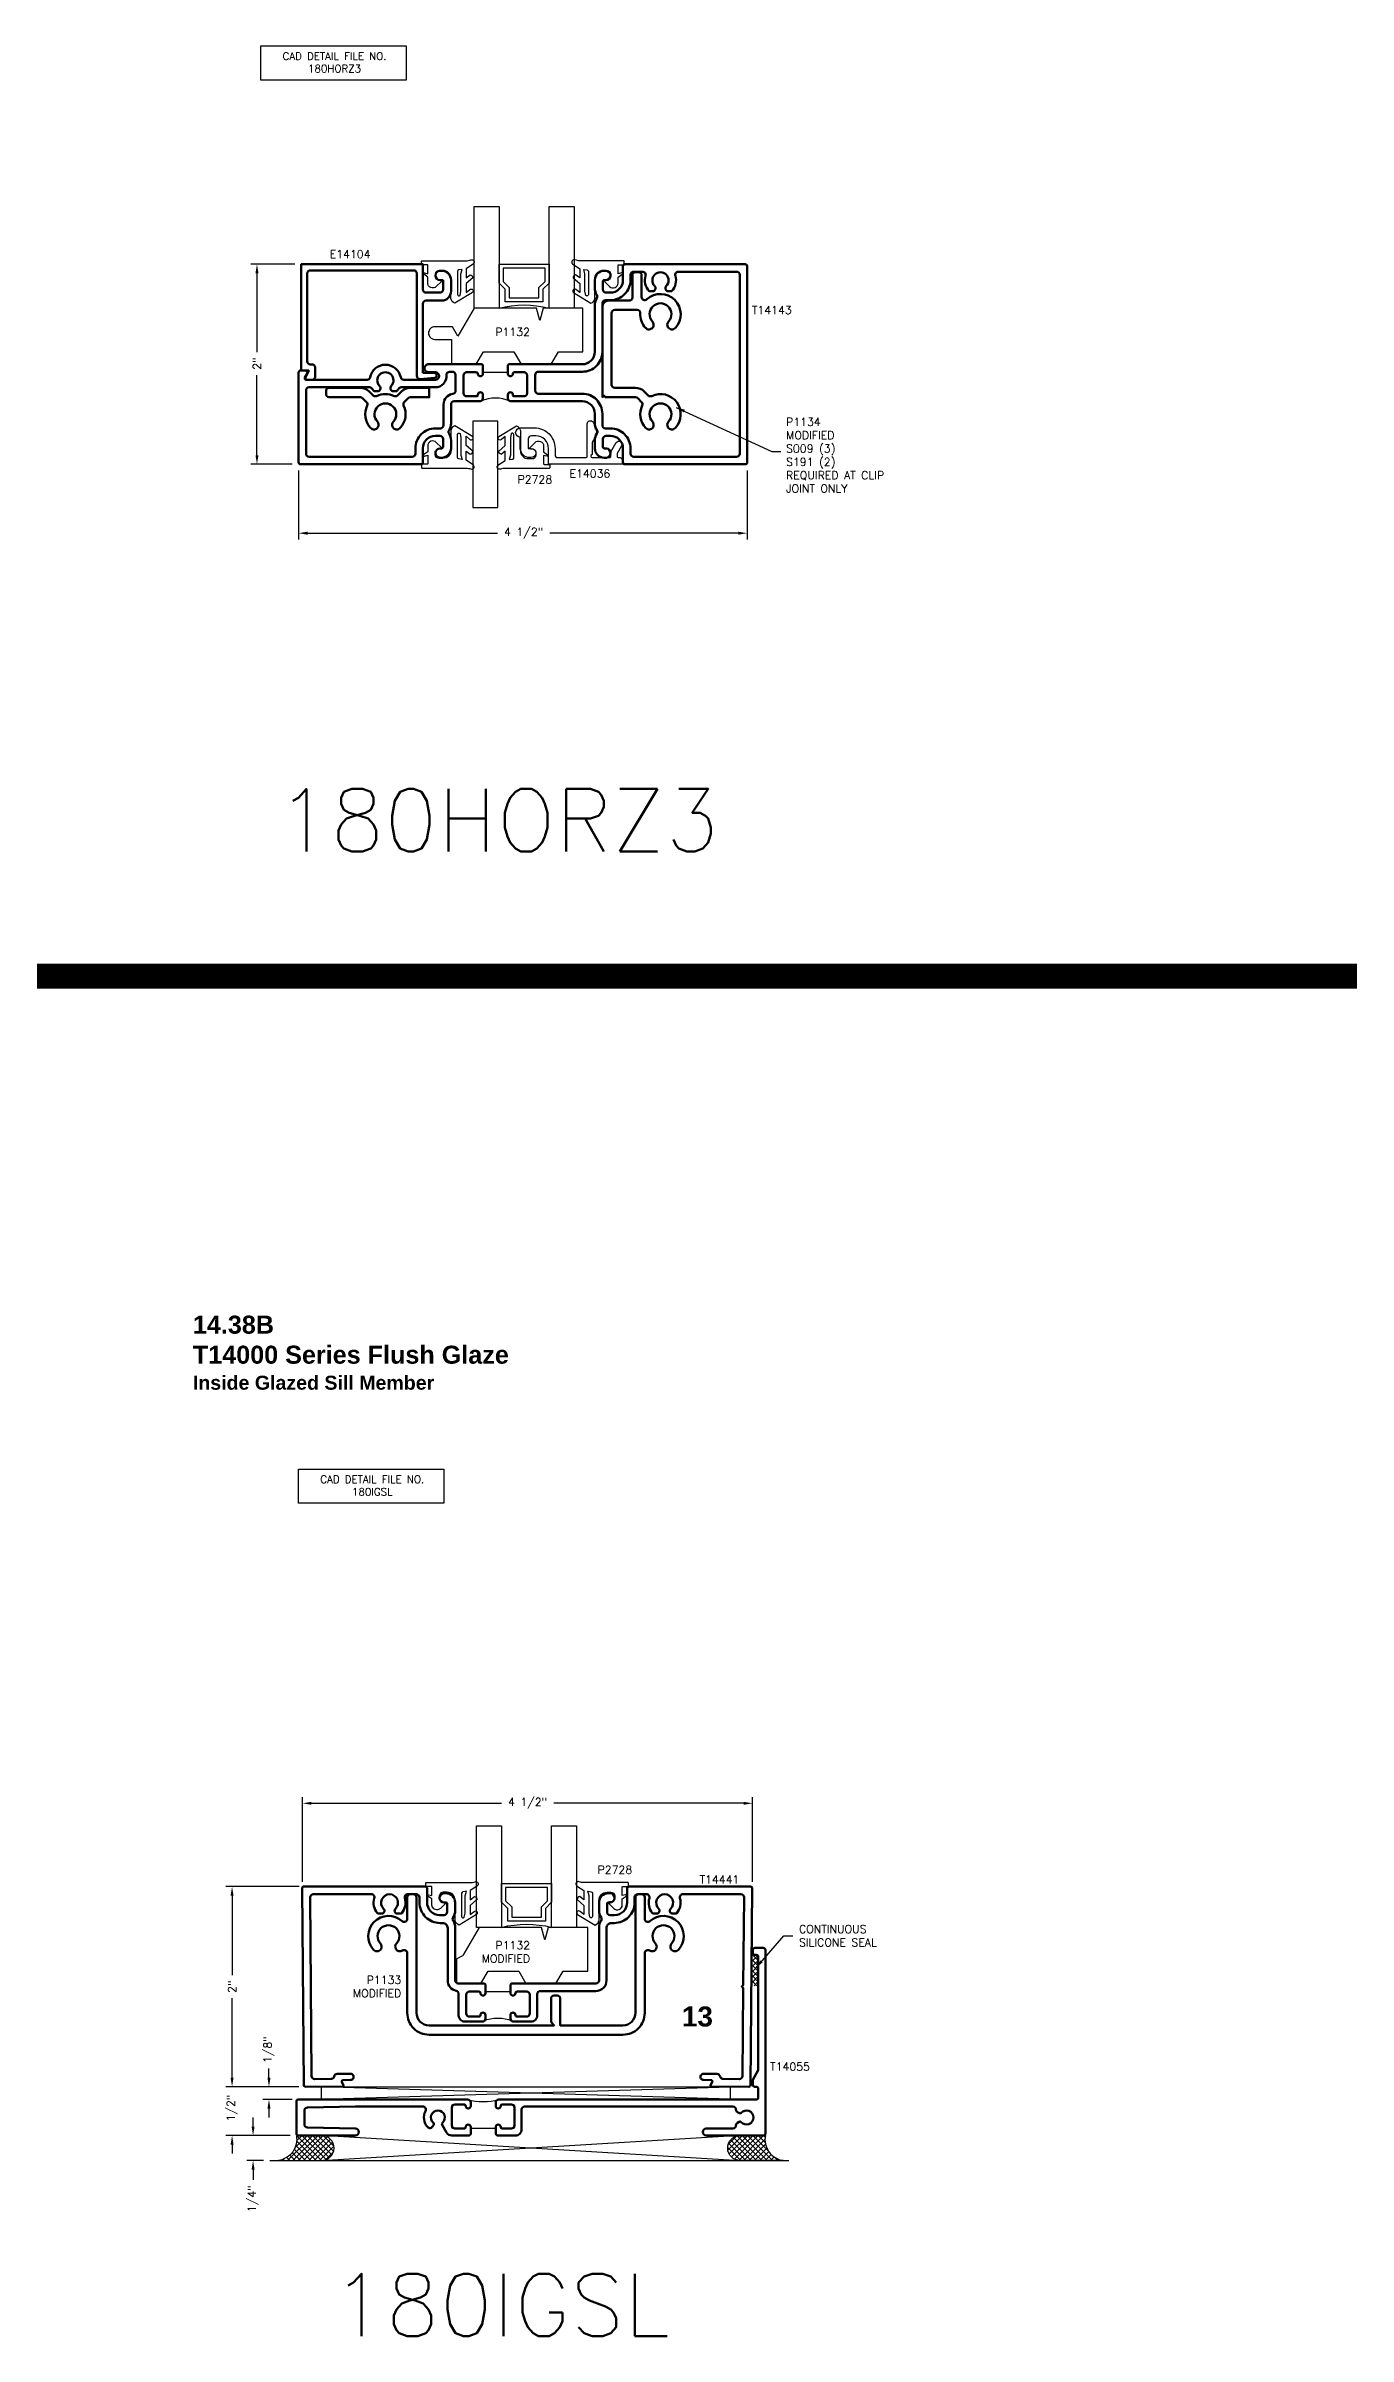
# Model space of a CAD drawing. Extents: x 0 to 152, y -15 to 75.
# Drawn here: x 63.05 to 76.07, y 31.28 to 54.18 of the extents above; entities that cross this region are included whole.
import ezdxf

# ---------------------------------------------------------------- set-up
doc = ezdxf.new("R2010")
doc.units = 0
doc.header["$MEASUREMENT"] = 0
doc.header["$PDMODE"] = 3
doc.layers.get('DEFPOINTS').update_dxf_attribs({"linetype": 'CONTINUOUS'})
for name, color, linetype in [('R-ANNO-DIMS', 3, 'CONTINUOUS'), ('R-ANNO-TEXT', 6, 'CONTINUOUS'), ('R-Det1', 4, 'CONTINUOUS'), ('R-Det2', 2, 'CONTINUOUS'), ('R-DET3', 5, 'CONTINUOUS'), ('R-OTLN', 1, 'CONTINUOUS'), ('R-PAT1', 5, 'CONTINUOUS'), ('TITLE', 7, 'CONTINUOUS')]:
    doc.layers.add(name, color=color, linetype=linetype)
doc.styles.get("Standard").update_dxf_attribs({"font": 'simplex'})
doc.dimstyles.new('1X', dxfattribs={"dimtxt": 0.08, "dimasz": 0.09, "dimexe": 0.0625, "dimexo": 0.0625, "dimgap": 0.062, "dimtad": 0, "dimdec": 5, "dimzin": 4, "dimdsep": 46, "dimlunit": 5, "dimtxsty": 'Standard', "dimcen": 0, "dimclrd": 256, "dimclre": 256, "dimclrt": 256, "dimadec": 0, "dimazin": 1, "dimtfac": 1, "dimtdec": 5, "dimtofl": 0, "dimtmove": 0, "dimatfit": 3, "dimfxl": 1, "dimfrac": 2, "dimtolj": 1, "dimtzin": 4, "dimarcsym": 0})
doc.dimstyles.new('1X$0', dxfattribs={"dimtxt": 0.08, "dimasz": 0.09, "dimexe": 0.0625, "dimexo": 0.0625, "dimgap": 0.062, "dimtad": 0, "dimdec": 5, "dimzin": 4, "dimdsep": 46, "dimlunit": 5, "dimtxsty": 'Standard', "dimcen": 0, "dimclrd": 256, "dimclre": 256, "dimclrt": 256, "dimadec": 0, "dimazin": 1, "dimtfac": 1, "dimtdec": 5, "dimtofl": 0, "dimtmove": 0, "dimatfit": 3, "dimfxl": 1, "dimfrac": 2, "dimtolj": 1, "dimtzin": 4, "dimarcsym": 0})
pattern_1 = [(45, (63.86169, 29.682197), (-0.0265165, 0.0265165), []), (135, (63.86169, 29.682197), (-0.0265165, -0.0265165), [])]

# ---------------------------------------------------------------- blocks, each defined once
blk = doc.blocks.new('*D29')
at = {"layer": 'DEFPOINTS', "color": 0}
for p in [(65.578, 49.995), (70.063, 49.995), (70.063, 49.306)]:
    blk.add_point(p, dxfattribs=at)
at = {"layer": 'R-ANNO-DIMS', "lineweight": -2}
for p, q in [((65.578, 49.932), (65.578, 49.244)), ((70.063, 49.932), (70.063, 49.244)), ((65.668, 49.306), (67.566, 49.306)), ((69.973, 49.306), (68.09, 49.306))]:
    blk.add_line(p, q, dxfattribs=at)
at = {"layer": 'R-ANNO-DIMS'}
for points in [[(65.668, 49.321), (65.668, 49.291), (65.578, 49.306)], [(69.973, 49.321), (69.973, 49.291), (70.063, 49.306)]]:
    blk.add_solid(points, dxfattribs=at)
at = {"layer": 'R-ANNO-DIMS', "insert": (67.828, 49.306), "char_height": 0.08, "attachment_point": 5}
blk.add_mtext('\\A1;4 1/2"', dxfattribs=at)
blk = doc.blocks.new('*D30')
at = {"layer": 'DEFPOINTS', "color": 0}
for p in [(65.604, 51.995), (65.162, 49.995), (65.578, 49.995)]:
    blk.add_point(p, dxfattribs=at)
at = {"layer": 'R-ANNO-DIMS', "lineweight": -2}
for p, q in [((65.541, 51.995), (65.099, 51.995)), ((65.162, 51.905), (65.162, 51.116)), ((65.162, 50.085), (65.162, 50.886)), ((65.515, 49.995), (65.099, 49.995))]:
    blk.add_line(p, q, dxfattribs=at)
at = {"layer": 'R-ANNO-DIMS'}
for points in [[(65.147, 51.905), (65.177, 51.905), (65.162, 51.995)], [(65.147, 50.085), (65.177, 50.085), (65.162, 49.995)]]:
    blk.add_solid(points, dxfattribs=at)
at = {"layer": 'R-ANNO-DIMS', "insert": (65.162, 51.001), "char_height": 0.08, "attachment_point": 5, "rotation": 90}
blk.add_mtext('\\A1;2"', dxfattribs=at)
blk = doc.blocks.new('*D46')
at = {"layer": 'DEFPOINTS', "color": 0}
for p in [(64.913, 35.777), (65.647, 35.777), (65.644, 33.777)]:
    blk.add_point(p, dxfattribs=at)
at = {"layer": 'R-ANNO-DIMS', "lineweight": -2}
for p, q in [((65.584, 35.777), (64.851, 35.777)), ((64.913, 35.687), (64.913, 34.892)), ((64.913, 33.867), (64.913, 34.662)), ((65.582, 33.777), (64.851, 33.777))]:
    blk.add_line(p, q, dxfattribs=at)
at = {"layer": 'R-ANNO-DIMS'}
for points in [[(64.898, 35.687), (64.928, 35.687), (64.913, 35.777)], [(64.898, 33.867), (64.928, 33.867), (64.913, 33.777)]]:
    blk.add_solid(points, dxfattribs=at)
at = {"layer": 'R-ANNO-DIMS', "insert": (64.913, 34.777), "char_height": 0.08, "attachment_point": 5, "rotation": 90}
blk.add_mtext('\\A1;2"', dxfattribs=at)
blk = doc.blocks.new('*D47')
at = {"layer": 'DEFPOINTS', "color": 0}
for p in [(65.556, 33.289), (65.123, 33.039), (65.29, 33.039)]:
    blk.add_point(p, dxfattribs=at)
at = {"layer": 'R-ANNO-DIMS', "lineweight": -2}
for p, q in [((65.123, 33.379), (65.123, 33.469)), ((65.493, 33.289), (65.06, 33.289)), ((65.228, 33.039), (65.06, 33.039)), ((65.123, 32.949), (65.123, 32.845))]:
    blk.add_line(p, q, dxfattribs=at)
at = {"layer": 'R-ANNO-DIMS'}
for points in [[(65.108, 33.379), (65.138, 33.379), (65.123, 33.289)], [(65.108, 32.949), (65.138, 32.949), (65.123, 33.039)]]:
    blk.add_solid(points, dxfattribs=at)
at = {"layer": 'R-ANNO-DIMS', "insert": (65.123, 32.657), "char_height": 0.08, "attachment_point": 5, "rotation": 90}
blk.add_mtext('\\A1;1/4"', dxfattribs=at)
blk = doc.blocks.new('*D48')
at = {"layer": 'DEFPOINTS', "color": 0}
for p in [(64.913, 33.777), (65.644, 33.777), (65.556, 33.289)]:
    blk.add_point(p, dxfattribs=at)
at = {"layer": 'R-ANNO-DIMS', "lineweight": -2}
for p, q in [((64.913, 33.867), (64.913, 33.957)), ((65.582, 33.777), (64.851, 33.777)), ((65.493, 33.289), (64.851, 33.289)), ((64.913, 33.199), (64.913, 33.109))]:
    blk.add_line(p, q, dxfattribs=at)
at = {"layer": 'R-ANNO-DIMS'}
for points in [[(64.898, 33.867), (64.928, 33.867), (64.913, 33.777)], [(64.898, 33.199), (64.928, 33.199), (64.913, 33.289)]]:
    blk.add_solid(points, dxfattribs=at)
at = {"layer": 'R-ANNO-DIMS', "insert": (64.913, 33.564), "char_height": 0.08, "attachment_point": 5, "rotation": 90}
blk.add_mtext('\\A1;1/2"', dxfattribs=at)
blk = doc.blocks.new('*D49')
at = {"layer": 'DEFPOINTS', "color": 0}
for p in [(70.117, 36.61), (65.617, 35.762), (70.117, 35.762)]:
    blk.add_point(p, dxfattribs=at)
at = {"layer": 'R-ANNO-DIMS', "lineweight": -2}
for p, q in [((65.617, 35.825), (65.617, 36.672)), ((70.117, 35.825), (70.117, 36.672)), ((65.707, 36.61), (67.605, 36.61)), ((70.027, 36.61), (68.129, 36.61))]:
    blk.add_line(p, q, dxfattribs=at)
at = {"layer": 'R-ANNO-DIMS'}
for points in [[(65.707, 36.625), (65.707, 36.595), (65.617, 36.61)], [(70.027, 36.625), (70.027, 36.595), (70.117, 36.61)]]:
    blk.add_solid(points, dxfattribs=at)
at = {"layer": 'R-ANNO-DIMS', "insert": (67.867, 36.61), "char_height": 0.08, "attachment_point": 5}
blk.add_mtext('\\A1;4 1/2"', dxfattribs=at)
blk = doc.blocks.new('*D109')
at = {"layer": 'DEFPOINTS', "color": 0}
for p in [(65.282, 33.777), (65.582, 33.777), (65.576, 33.649)]:
    blk.add_point(p, dxfattribs=at)
at = {"layer": 'R-ANNO-DIMS', "lineweight": -2}
for p, q in [((65.282, 33.867), (65.282, 33.959)), ((65.519, 33.777), (65.219, 33.777)), ((65.514, 33.649), (65.219, 33.649)), ((65.282, 33.559), (65.282, 33.469))]:
    blk.add_line(p, q, dxfattribs=at)
at = {"layer": 'R-ANNO-DIMS'}
for points in [[(65.267, 33.867), (65.297, 33.867), (65.282, 33.777)], [(65.267, 33.559), (65.297, 33.559), (65.282, 33.649)]]:
    blk.add_solid(points, dxfattribs=at)
at = {"layer": 'R-ANNO-DIMS', "insert": (65.282, 34.147), "char_height": 0.08, "attachment_point": 5, "rotation": 90}
blk.add_mtext('\\A1;1/8"', dxfattribs=at)
blk = doc.blocks.new('Mod P1132')
at = {"layer": 'R-Det2'}
for p, q in [((22.477, 36.337), (22.314, 36.055)), ((23.101, 36.337), (22.477, 36.337)), ((23.134, 36.212), (23.101, 36.337)), ((23.168, 36.337), (23.134, 36.212)), ((23.564, 36.337), (23.168, 36.337)), ((23.564, 35.9), (23.564, 36.337)), ((22.252, 36.024), (22.314, 36.055)), ((22.252, 36.024), (22.252, 35.775)), ((22.252, 35.775), (22.496, 35.775)), ((22.496, 35.775), (22.569, 35.9)), ((22.569, 35.9), (22.874, 35.9)), ((22.874, 35.9), (22.946, 35.775)), ((22.951, 35.775), (23.246, 35.775)), ((23.246, 35.775), (23.318, 35.9)), ((23.318, 35.9), (23.564, 35.9))]:
    blk.add_line(p, q, dxfattribs=at)
blk = doc.blocks.new('P1132 mod')
at = {"layer": 'R-Det2'}
blk.add_line((22.946, 35.775), (23.246, 35.775), dxfattribs=at)
at = {"layer": 'R-OTLN'}
blk.add_blockref('Mod P1132', (0, 0), dxfattribs=at)
blk = doc.blocks.new('E14104')
at = {"layer": 'R-Det1', "lineweight": 50}
for p, q in [((98.234, 51.861), (98.234, 50.983)), ((99.3, 51.892), (98.265, 51.892)), ((99.331, 50.837), (99.331, 51.861)), ((99.562, 51.888), (99.579, 51.888)), ((99.562, 51.888), (99.579, 51.888)), ((99.562, 51.795), (99.592, 51.795)), ((99.562, 51.795), (99.592, 51.795)), ((99.592, 51.795), (99.592, 51.701)), ((99.592, 51.795), (99.592, 51.701)), ((99.672, 51.795), (99.672, 51.683)), ((99.672, 51.795), (99.672, 51.683)), ((99.391, 51.559), (99.391, 50.867)), ((99.561, 51.67), (99.422, 51.67)), ((99.561, 51.67), (99.422, 51.67)), ((99.579, 51.59), (99.422, 51.59)), ((99.579, 51.59), (99.422, 51.59)), ((98.264, 50.953), (98.283, 50.953)), ((98.314, 50.891), (98.314, 50.922)), ((98.314, 50.828), (98.314, 50.891)), ((99.505, 50.867), (99.391, 50.867)), ((98.231, 50.798), (98.284, 50.798)), ((99.364, 50.806), (99.507, 50.817))]:
    blk.add_line(p, q, dxfattribs=at)
blk.add_lwpolyline([(98.216, 50.821), (98.249, 50.891), (98.174, 50.891), (98.174, 51.954), (99.391, 51.954), (99.391, 51.701)], dxfattribs=at)
for centre, radius, start, end in [((98.265, 51.861), 0.031, 90, 180), ((99.3, 51.861), 0.031, 0, 90), ((99.562, 51.842), 0.0465, 90, 270), ((99.562, 51.842), 0.0465, 90, 270), ((99.579, 51.795), 0.093, 0.023, 89.977), ((99.579, 51.795), 0.093, 0.023, 89.977), ((99.422, 51.701), 0.0311, 180.1282, 269.8718), ((99.422, 51.701), 0.0311, 180.1282, 269.8718), ((99.422, 51.559), 0.031, 90, 180), ((99.422, 51.559), 0.031, 90, 180), ((99.561, 51.701), 0.031, 270, 0), ((99.561, 51.701), 0.031, 270, 0), ((99.579, 51.683), 0.093, 270, 0), ((99.579, 51.683), 0.093, 270, 0), ((98.264, 50.983), 0.03, 180, 270), ((98.283, 50.922), 0.031, 0, 90), ((98.284, 50.828), 0.03, 270, 0), ((99.362, 50.837), 0.031, 180, 274.4916), ((99.505, 50.842), 0.025, 274.492, 89.9977), ((98.231, 50.814), 0.016, 155.4769, 270)]:
    blk.add_arc(centre, radius, start, end, dxfattribs=at)
blk = doc.blocks.new('P2728 gasket')
at = {"layer": 'R-Det2'}
blk.add_lwpolyline([(86.461, 33.362), (86.567, 33.537, 0.301952), (86.52, 33.577), (86.32, 33.577, -0.414214), (86.24, 33.657), (86.24, 33.695, -0.388879), (86.276, 33.735), (86.292, 33.736, -0.440011), (86.336, 33.696), (86.336, 33.682, 0.668179), (86.353, 33.675), (86.401, 33.724, 0.668179), (86.366, 33.809), (86.307, 33.809), (86.279, 33.849, 0.836323), (86.264, 33.842), (86.273, 33.809), (86.189, 33.809, -0.414214), (86.183, 33.815), (86.183, 33.865, 0.414214), (86.177, 33.871), (86.149, 33.871, 0.414214), (86.143, 33.865), (86.143, 33.427, -0.083245), (86.135, 33.378), (86.135, 33.378)], format="xyb", dxfattribs=at)
at = {"layer": 'R-Det2', "lineweight": 25}
blk.add_lwpolyline([(86.235, 33.499, -0.372312), (86.249, 33.512), (86.48, 33.512, -0.668179), (86.49, 33.486), (86.448, 33.478), (86.274, 33.478), (86.23, 33.465)], format="xyb", close=True, dxfattribs=at)
at = {"layer": 'R-Det2'}
for points in [[(86.174, 33.352), (86.223, 33.426), (86.314, 33.426), (86.283, 33.384)], [(86.313, 33.359), (86.371, 33.426), (86.462, 33.426), (86.431, 33.388)]]:
    blk.add_lwpolyline(points, dxfattribs=at)
at = {"layer": 'R-Det2', "ltscale": 0.1}
for centre, radius, start, end in [((86.157, 33.369), 0.0237, 157.7655, 314.5007), ((86.313, 33.388), 0.0297, 188.4603, 270), ((86.446, 33.375), 0.0199, 139.7022, 319.7022)]:
    blk.add_arc(centre, radius, start, end, dxfattribs=at)

msp = doc.modelspace()

# ---------------------------------------------------------------- hatches: boundary and pattern name
at = {"layer": 'R-PAT1'}
h = msp.add_hatch(dxfattribs=at)
h.set_pattern_fill('ANSI37', color=256, scale=0.3, style=0)
h.set_pattern_definition(pattern_1)
h.paths.add_polyline_path([(70.1737311, 35.0952346), (70.1187311, 35.0952346), (70.1052132, 35.0953366), (70.1052132, 34.7854692), (70.1737311, 34.785402)])
h = msp.add_hatch(dxfattribs=at)
h.set_pattern_fill('ANSI37', color=256, scale=0.3, style=0)
h.set_pattern_definition(pattern_1)
edge = h.paths.add_edge_path()
edge.add_line((65.3777102, 33.0393714), (65.8063536, 33.0393715))
edge.add_arc((65.8063536, 33.1651472), 0.1257757, 270.0000074, 447.46272372)
edge.add_line((65.8119216, 33.2907996), (65.5557311, 33.2892346))
edge.add_arc((65.3452333, 33.2508596), 0.2139673, -81.2696477, 10.33190092, ccw=False)
h = msp.add_hatch(dxfattribs=at)
h.set_pattern_fill('ANSI37', color=256, scale=0.3, style=0)
h.set_pattern_definition(pattern_1)
edge = h.paths.add_edge_path()
edge.add_line((70.4220438, 33.0393714), (69.9934004, 33.0393715))
edge.add_arc((69.9934004, 33.1651472), 0.1257757, 92.53727628, 269.9999926, ccw=False)
edge.add_line((69.9878324, 33.2907996), (70.2440228, 33.2892346))
edge.add_arc((70.4545207, 33.2508596), 0.2139673, 169.66809908, 261.2696477)

# ---------------------------------------------------------------- linework, layer by layer
at = {"layer": 'R-ANNO-TEXT'}
for points in [[(65.2010656, 54.1778729), (66.6525456, 54.1778729), (66.6525456, 53.8358101), (65.2010656, 53.8358101)], [(65.5778917, 39.9516507), (67.0293716, 39.9516507), (67.0293716, 39.6095878), (65.5778917, 39.6095878)]]:
    msp.add_lwpolyline(points, close=True, dxfattribs=at)
at = {"layer": 'R-Det1'}
msp.add_lwpolyline([(67.9187179, 50.3589703), (67.9367179, 50.3589703, -0.4142135624), (68.1417179, 50.1539703), (68.1417179, 50.0919703, 0.4142135624), (68.1727179, 50.0609703), (68.4487179, 50.0609703, 0.4142135624), (68.4637179, 50.0759703), (68.4637179, 50.3994703, -0.7660915713), (68.5215179, 50.4149703), (68.5667179, 50.3366703, -0.2613254343), (68.5661179, 50.3045703), (68.5137179, 50.2137703), (68.5137179, 50.0919703, 0.4133333333), (68.4987179, 50.0769703), (68.4987179, 50.0759703, 0.4133333333), (68.5137179, 50.0609703), (68.6857179, 50.0609703, 0.4142135624), (68.7007179, 50.0759703), (68.7007179, 50.1189703), (68.7540699, 50.2114332, -1), (68.8077699, 50.1804332), (68.7627179, 50.1024222), (68.7627179, 50.0759703, 0.4142135624), (68.7777179, 50.0609703), (68.791831, 50.0609703, -0.2678077575), (68.8048174, 50.0534772), (68.8207179, 50.0259703), (68.8207179, 49.9949703), (68.0757179, 49.9949703), (68.0757179, 50.1539703, 0.4142135624), (67.9507179, 50.2789703), (67.9057179, 50.2789703, 0.4129032258), (67.8747179, 50.2479703), (67.8747179, 50.1539703), (67.9042179, 50.1539703, -1), (67.9042179, 50.0609703), (67.8877179, 50.0609703, -0.4150537634), (67.7947179, 50.1539703), (67.7947179, 50.2652703, -1), (67.7947179, 50.3589703), (67.9277179, 50.3589703)], format="xyb", dxfattribs=at)
at = {"layer": 'R-Det1', "lineweight": 50}
for points in [[(70.1190228, 35.1442346), (70.1190228, 35.1142346, 0.4142135624), (70.1390228, 35.0942346), (70.1540228, 35.0942346, -0.4142135624), (70.1740228, 35.0742346), (70.1740228, 33.9414974), (70.1190228, 33.8462346), (70.1190228, 33.7962346, 0.4142135624), (70.1390228, 33.7762346), (70.1540228, 33.7762346, -0.4142135624), (70.1740228, 33.7562346), (70.1740228, 33.6692346, -0.4142135624), (70.1540228, 33.6492346), (67.5795211, 33.6492346, 0.4142135624), (67.5485211, 33.6182346), (67.5485211, 33.5842346, 0.4142135624), (67.5735211, 33.5592346, 0.4142135624), (67.5985211, 33.5842346, -0.4142135624), (67.6135211, 33.5992346), (67.7055211, 33.5992346, -0.4142135624), (67.7365211, 33.5682346), (67.7365211, 33.3902346, -0.4142135624), (67.7055211, 33.3592346), (67.6135211, 33.3592346, -0.4142135624), (67.5985211, 33.3742346, 0.4142135624), (67.5735211, 33.3992346, 0.4142135624), (67.5485211, 33.3742346), (67.5485211, 33.3742346), (67.5485211, 33.3592346), (67.5485211, 33.3042346), (67.5635211, 33.2892346), (67.7445211, 33.2892346, 0.4142135624), (67.8065211, 33.3512346), (67.8065211, 33.5482346, -0.4142135624), (67.8375211, 33.5792346), (69.9196785, 33.5792346, -0.4123856574), (69.9506779, 33.5484282, 0.2662765779), (69.9661773, 33.521775), (69.9841986, 33.5113704, 0.3624762266), (70.0031382, 33.5146585, -2.7339006994), (70.0029495, 33.4243267, 0.3636585422), (69.9839694, 33.4276626), (69.9659126, 33.4172376, 0.2686241583), (69.9504127, 33.3903127, -0.4149514303), (69.9194128, 33.3592346), (69.6540228, 33.3592346, 1), (69.6540228, 33.2892346), (70.2240228, 33.2892346, 0.4142135624), (70.2440228, 33.3092346), (70.2440228, 35.1442346, 0.4142135624), (70.2240228, 35.1642346), (70.1390228, 35.1642346, 0.4142135624)], [(67.2985211, 33.3592346), (67.2985211, 33.3742346), (67.2985211, 33.3742346, 0.4142135624), (67.2735211, 33.3992346, 0.4142135624), (67.2485211, 33.3742346, -0.4142135624), (67.2335211, 33.3592346), (67.1415211, 33.3592346, -0.4142135624), (67.1105211, 33.3902346), (67.1105211, 33.5682346, -0.4142135624), (67.1415211, 33.5992346), (67.2335211, 33.5992346, -0.4142135624), (67.2485211, 33.5842346, 0.4142135624), (67.2735211, 33.5592346, 0.4142135624), (67.2985211, 33.5842346), (67.2985211, 33.6182346, 0.4142135624), (67.2675211, 33.6492346), (65.5760228, 33.6492346, 0.4142135624), (65.5560228, 33.6292346), (65.5560228, 33.3092346, 0.4142135624), (65.5760228, 33.2892346), (66.1460228, 33.2892346, 1), (66.1460228, 33.3592346), (65.6670228, 33.3692346, -0.4142135624), (65.6360228, 33.4002346), (65.6360228, 33.5382346, -0.4142135624), (65.6670228, 33.5692346), (66.1460228, 33.5792346), (66.8188636, 33.5792346, -0.5629852859), (66.8463571, 33.533913, 0.3195329951), (66.8687438, 33.3731026, 0.5020398469), (66.918127, 33.378889), (66.9285316, 33.3969102, 0.3624762266), (66.9252435, 33.4158498, -2.7339006994), (67.0155753, 33.4156611, 0.3636585422), (67.0122393, 33.396681), (67.0563757, 33.3202346, 0.2679491924), (67.1100693, 33.2892346), (67.2835211, 33.2892346), (67.2985211, 33.3042346)]]:
    msp.add_lwpolyline(points, format="xyb", close=True, dxfattribs=at)
at = {"layer": 'R-Det2'}
for points in [[(67.5822523, 51.556703), (67.3322523, 51.5567031), (67.3322523, 52.5707868), (67.5822523, 52.5707868), (67.5822523, 51.9947031), (68.0822523, 51.9947031), (68.0822523, 52.5707868), (68.3322523, 52.5707868), (68.3322523, 51.5567031), (68.0822523, 51.5567031), (68.0822523, 51.9947031), (68.0822523, 51.8067031), (68.0202523, 51.7447031), (68.0202523, 51.6197031), (67.6442523, 51.6197031), (67.6442523, 51.7447031), (67.5822523, 51.8067031), (67.5822523, 51.9947031), (67.5822523, 51.5567031, -0.1233101835), (68.0822523, 51.5567031, 0.8755579354)], [(67.6072244, 35.3701982), (67.3572244, 35.3701983), (67.3572244, 36.384282), (67.6072244, 36.384282), (67.6072244, 35.8081983), (68.1072244, 35.8081983), (68.1072244, 36.384282), (68.3572244, 36.384282), (68.3572244, 35.3701983), (68.1072244, 35.3701983), (68.1072244, 35.8081983), (68.1072244, 35.6201983), (68.0452244, 35.5581983), (68.0452244, 35.4331983), (67.6692244, 35.4331983), (67.6692244, 35.5581983), (67.6072244, 35.6201983), (67.6072244, 35.8081983), (67.6072244, 35.3701983, -0.1233101835), (68.1072244, 35.3701983, 0.8755579354)]]:
    msp.add_lwpolyline(points, format="xyb", dxfattribs=at)
for points in [[(67.6222523, 51.9547031), (67.6222523, 51.8232716), (67.6842523, 51.7612716), (67.6842523, 51.6597031), (67.9802523, 51.6597031), (67.9802523, 51.7612716), (68.0422523, 51.8232716), (68.0422523, 51.9547031), (67.6222523, 51.9547031)], [(67.3207567, 50.4262212), (67.3207567, 49.5636279), (67.5707567, 49.5636279), (67.5707567, 50.4262212), (67.3207567, 50.4262212)], [(67.6472244, 35.7681983), (67.6472244, 35.6367669), (67.7092244, 35.5747669), (67.7092244, 35.4731983), (68.0052244, 35.4731983), (68.0052244, 35.5747669), (68.0672244, 35.6367669), (68.0672244, 35.7681983), (67.6472244, 35.7681983)]]:
    msp.add_lwpolyline(points, dxfattribs=at)
msp.add_lwpolyline([(67.7308549, 51.1197022), (67.8030236, 50.9947021), (68.1027179, 50.9947021), (68.1748867, 51.1197022), (68.4208286, 51.1197022), (68.4208286, 51.5567031), (68.0245173, 51.5567031), (67.9910236, 51.4317031), (67.95753, 51.5567031), (67.3333913, 51.5567031), (67.1707228, 51.2749531), (67.1165963, 51.3687031), (66.9391019, 51.3687031, 0.4142135624), (66.8771019, 51.3067031), (66.8771019, 51.3057031, 0.4142135624), (66.9391019, 51.2437031), (67.1083286, 51.2437031), (67.1083286, 50.9947021), (67.3530236, 50.9947021), (67.4251924, 51.1197022)], format="xyb", close=True, dxfattribs=at)
at = {"layer": 'R-DET3'}
for p, q in [((65.80522, 33.7772889), (69.89222, 33.7772889)), ((69.89222, 33.6522889), (65.80522, 33.7772889)), ((65.80522, 33.6522889), (69.89222, 33.7772889)), ((65.80522, 33.7772889), (65.80522, 33.6522889)), ((69.89222, 33.7772889), (69.89222, 33.6522889)), ((65.8057311, 33.0392346), (69.9937311, 33.2924853)), ((69.9937311, 33.035984), (65.8057311, 33.2892346)), ((65.2903261, 33.0392346), (70.4798219, 33.0392346))]:
    msp.add_line(p, q, dxfattribs=at)
at = {"layer": 'R-DET3', "lineweight": 50}
for points in [[(68.6147168, 51.5687186), (68.6147168, 50.6657325), (68.6296874, 50.6807031), (68.6446874, 50.6657031), (68.9461093, 50.6657031, -0.1989123674), (68.9680296, 50.6566234), (69.0074564, 50.6171966, -0.3180460654), (69.0134994, 50.5818952, 0.3065542285), (69.047021, 50.3579723, 0.5062303828), (69.1215195, 50.3661972, 0.3278181232), (69.1154777, 50.4209222, -2.2780811719), (69.275946, 50.4209222, 0.3278181232), (69.2699041, 50.3661972, 0.5062303828), (69.3444027, 50.3579723, 0.8256018173), (69.1085188, 50.6769145, -0.3180460654), (69.0732173, 50.6829575), (69.0337905, 50.7223843, 0.1989123674), (68.9461093, 50.7587031), (68.7387158, 50.7587031, -0.4142135624), (68.7077158, 50.7897031), (68.7077158, 51.5063665, -0.4142135624), (68.7387158, 51.5373665), (68.963004, 51.5373665, -0.4289597164), (68.9939651, 51.5048146, 0.2010444958), (69.047021, 51.3579723, 0.0616447566), (69.0557268, 51.3505776, 0.4311315419), (69.1215195, 51.3661972, 0.3278181232), (69.1154777, 51.4209222, -2.2780811719), (69.275946, 51.4209222, 0.3278181232), (69.2699041, 51.3661972, 0.5062303828), (69.3444027, 51.3579723, 0.956981471), (69.0596002, 51.643959, -0.6516590583), (69.0077118, 51.6668648), (69.0077118, 51.8837021, 0.4142135624), (68.9767118, 51.9147021), (68.9457118, 51.9147021, 0.4142135624), (68.9147118, 51.8837021), (68.9147118, 51.6613665, -0.4142135624), (68.8837118, 51.6303665), (68.6767158, 51.6303665, 0.4125511002)], [(66.6339672, 50.6171966), (66.6733941, 50.6566234, -0.1989123674), (66.6953144, 50.6657031), (66.8841018, 50.6657031), (66.8841018, 50.7587031), (66.6957286, 50.7587031, 0.1989123674), (66.6073402, 50.7220914), (66.5682063, 50.6829575, -0.3180460654), (66.5329049, 50.6769145, 0.2269397181), (66.3585188, 50.6769145, -0.3180460654), (66.3232173, 50.6829575), (66.2840734, 50.7221014, 0.1989123674), (66.1956851, 50.7587131), (65.8837118, 50.7587131, 0.4142135624), (65.8527118, 50.7277131), (65.8527118, 50.6967131, 0.4142135624), (65.8837118, 50.6657131), (66.1960993, 50.6657131, -0.1989123674), (66.2180196, 50.6566334), (66.2574564, 50.6171966, -0.3180460654), (66.2634994, 50.5818952, 0.3065542285), (66.297021, 50.3579723, 0.5062303828), (66.3715195, 50.3661972, 0.3278181232), (66.3654777, 50.4209222, -2.2780811719), (66.525946, 50.4209222, 0.3278181232), (66.5199041, 50.3661972, 0.5062303828), (66.5944027, 50.3579723, 0.3065542285), (66.6279243, 50.5818952, -0.3180460654)], [(68.1013851, 34.4211973), (68.1013851, 34.6576508, -0.4142135624), (68.1323851, 34.6886508), (68.1633851, 34.6886508, -0.4142135624), (68.1943851, 34.6576508), (68.1943851, 34.3901973), (68.8203826, 34.3901973, 0.4142135624), (68.9453826, 34.5151973), (68.9453826, 35.6711973, -0.4142135624), (68.9763826, 35.7021973), (69.0073826, 35.7021973, -0.4142135624), (69.0383826, 35.6711973), (69.0383826, 35.45436, 0.6516590583), (69.090271, 35.4314543, -0.956981471), (69.3750734, 35.1454675, -0.5062303828), (69.3005749, 35.1536924, -0.3278181232), (69.3066167, 35.2084174, 2.2780811719), (69.1461484, 35.2084174, -0.3278181232), (69.1521903, 35.1536924, -0.4311315419), (69.0863976, 35.1380728, 0.5966495988), (69.0383826, 35.1121596), (69.0383826, 34.5151973, -0.4142135624), (68.8203826, 34.2971973), (67.8513851, 34.2971973), (66.8823876, 34.2971973, -0.4142135624), (66.6643876, 34.5151973), (66.6643876, 35.1121596, 0.5966495988), (66.6163726, 35.1380728, -0.4311315419), (66.5505799, 35.1536924, -0.3278181232), (66.5566217, 35.2084174, 2.2780811719), (66.3961534, 35.2084174, -0.3278181232), (66.4021953, 35.1536924, -0.5062303828), (66.3276967, 35.1454675, -0.956981471), (66.6124992, 35.4314543, 0.6516590583), (66.6643876, 35.45436), (66.6643876, 35.6711973, -0.4142135624), (66.6953876, 35.7021973), (66.7263876, 35.7021973, -0.4142135624), (66.7573876, 35.6711973), (66.7573876, 34.5151973, 0.4142135624), (66.8823876, 34.3901973), (67.5083851, 34.3901973), (67.8513851, 34.3901973), (68.1323851, 34.3901973)]]:
    msp.add_lwpolyline(points, format="xyb", close=True, dxfattribs=at)
at = {"layer": 'R-OTLN', "lineweight": 50}
for points in [[(67.6702219, 50.8997021, 0.4142135624), (67.6952219, 50.8747021, 0.4142135624), (67.7202219, 50.8997021, -0.4142135624), (67.7352219, 50.9147021), (67.8322219, 50.9147021, -0.4142135624), (67.8632219, 50.8837021), (67.8632219, 50.7057021, -0.4142135624), (67.8322219, 50.6747021), (67.7352219, 50.6747021, -0.4142135624), (67.7202219, 50.6897021, 0.4142135624), (67.6952219, 50.7147021, 0.4142135624), (67.6702219, 50.6897021), (67.6702219, 50.6557021, 0.4142135624), (67.7012219, 50.6247021), (68.4147169, 50.6247021, -0.4142135624), (68.5397169, 50.4997021), (68.5397169, 50.4023083, 0.1433240595), (68.55944, 50.3349155, -0.2926598756), (68.55944, 50.3014887, 0.1433240595), (68.5397169, 50.2340959), (68.5397169, 50.153702, 0.4142132454), (68.6327179, 50.0607011), (68.6552179, 50.0607021, 0.8637118889), (68.6552179, 50.1537021), (68.6347163, 50.1537029, -0.4142026818), (68.6197169, 50.1687029), (68.6197169, 50.2477021, -0.4142135624), (68.6507169, 50.2787021), (68.6957179, 50.2787021, -0.4142135624), (68.8207179, 50.1537021), (68.8207179, 50.0147021, 0.4142135624), (68.8407179, 49.9947021), (70.0427179, 49.9947021, 0.4142135624), (70.0627179, 50.0147021), (70.0627179, 51.9747021, 0.4142135624), (70.0427179, 51.9947021), (68.8407179, 51.9947021, 0.4142135624), (68.8207179, 51.9747021), (68.8207179, 51.8357021, -0.4142135624), (68.6957179, 51.7107021), (68.6507169, 51.7107021, -0.4142135624), (68.6197169, 51.7417021), (68.6197169, 51.8207011, -0.4142135624), (68.6347169, 51.8357011), (68.6492179, 51.8357011, 1), (68.6492179, 51.9287011), (68.6327179, 51.9287021, 0.4142198612), (68.5397169, 51.8357011), (68.5397169, 51.7553083, 0.1433240595), (68.55944, 51.6879155, -0.2926598756), (68.55944, 51.6544887, 0.1433240595), (68.5397169, 51.5870959), (68.5397169, 51.1197021, -0.4142135624), (68.4147169, 50.9947021), (67.6802219, 50.9947021), (67.6702219, 50.9847021)], [(68.8957179, 50.1537021, 0.4142135624), (68.6957179, 50.3537021), (68.6457169, 50.3537021, -0.4142135624), (68.6147169, 50.3847021), (68.6147169, 50.4997021, 0.4142135624), (68.4147169, 50.6997021), (67.9743219, 50.6997021, -0.4142135624), (67.9433219, 50.7307021), (67.9433219, 50.8887021, -0.4142135624), (67.9743219, 50.9197021), (68.4147169, 50.9197021, 0.4142135624), (68.6147169, 51.1197021), (68.6147169, 51.6047021, -0.4142135624), (68.6457169, 51.6357021), (68.6957179, 51.6357021, 0.4142135624), (68.8957179, 51.8357021), (68.8957179, 51.8887021, -0.4142135624), (68.9267179, 51.9197021), (69.016989, 51.9197021, -0.5046141751), (69.0466179, 51.8795844, 0.2746427098), (69.0841159, 51.7247021), (69.1153437, 51.7247021, 0.6627717165), (69.1375902, 51.7772914, -2.3639448585), (69.2538456, 51.7772914, 0.6627717165), (69.276092, 51.7247021), (69.3073198, 51.7247021, 0.2746427098), (69.3448179, 51.8795844, -0.5046141751), (69.3744467, 51.9197021), (69.9567179, 51.9197021, -0.4142135624), (69.9877179, 51.8887021), (69.9877179, 50.1007021, -0.4142135624), (69.9567179, 50.0697021), (68.9267179, 50.0697021, -0.4142135624), (68.8957179, 50.1007021)], [(67.4202219, 50.8997021), (67.4202219, 50.9847021), (67.4102219, 50.9947021), (66.8771019, 50.9947021, 0.4142135624), (66.8371019, 50.9547021, 0.4142135624), (66.8771019, 50.9147021), (66.9451019, 50.9147021, -0.4142135624), (66.9821019, 50.8777021), (66.9821019, 50.8762031, -0.4142135624), (66.9451019, 50.8392031), (66.6291051, 50.8392031, -0.3577911887), (66.598701, 50.8641537, 0.8206356711), (66.2927227, 50.8641537, -0.3577911887), (66.2623187, 50.8392031), (65.6545529, 50.8392031, -0.5773640241), (65.6415619, 50.8617031), (65.6707179, 50.9122021), (65.6507179, 50.9322031), (65.5977179, 50.9322031, 0.4142135624), (65.5777179, 50.9122031), (65.5777179, 50.0147021, 0.4142135624), (65.5977179, 49.9947021), (66.8007179, 49.9947021, 0.4142135624), (66.8207179, 50.0147021), (66.8207179, 50.1537021, -0.4142135624), (66.9457179, 50.2787021), (66.9907189, 50.2787021, -0.4142135624), (67.0217189, 50.2477021), (67.0217189, 50.1687021, -0.4142135624), (67.0067189, 50.1537021), (66.9922179, 50.1537021, 1), (66.9922179, 50.0607021), (67.0087189, 50.0607021, 0.4142135624), (67.1017189, 50.1537021), (67.1017189, 50.2340959, 0.1433240595), (67.0819957, 50.3014887, -0.2926598756), (67.0819957, 50.3349155, 0.1433240595), (67.1017189, 50.4023083), (67.1017189, 50.5937021, -0.4142135624), (67.1327189, 50.6247021), (67.3892219, 50.6247021, 0.4142135624), (67.4202219, 50.6557021), (67.4202219, 50.6897021, 0.4142135624), (67.3952219, 50.7147021, 0.4142135624), (67.3702219, 50.6897021, -0.4142135624), (67.3552219, 50.6747021), (67.2582219, 50.6747021, -0.4142135624), (67.2272219, 50.7057021), (67.2272219, 50.8837021, -0.4142135624), (67.2582219, 50.9147021), (67.3552219, 50.9147021, -0.4142135624), (67.3702219, 50.8997021, 0.4142135624), (67.3952219, 50.8747021, 0.4142135624), (67.4202219, 50.8997021)], [(66.5041117, 50.7776025, 0.6757771741), (66.5267119, 50.7247021), (66.5572853, 50.7247021, 0.0516171452), (66.5772483, 50.7498664, -0.2562196458), (66.6033889, 50.7642031), (66.9511019, 50.7642031), (66.9451019, 50.7642031, 0.4400853749), (67.0566732, 50.8859925, -0.4400853749), (67.0875546, 50.9197021), (67.1163219, 50.9197021, -0.4142135624), (67.1473219, 50.8887021), (67.1473219, 50.7297173, -0.3794949899), (67.1200321, 50.6989401, 0.3794949899), (67.0267189, 50.5937021), (67.0267189, 50.3847021, -0.4142135624), (66.9957189, 50.3537021), (66.9457179, 50.3537021, 0.4142135624), (66.7457179, 50.1537021), (66.7457179, 50.1007021, -0.4142135624), (66.7147179, 50.0697021), (65.6837179, 50.0697021, -0.4142135624), (65.6527179, 50.1007021), (65.6527179, 50.7332031, -0.4142135624), (65.6837179, 50.7642031), (66.2880348, 50.7642031, -0.2562196458), (66.3141755, 50.7498664, 0.0516171452), (66.3341384, 50.7247021), (66.3647119, 50.7247021, 0.6757771741), (66.387312, 50.7776025, -2.3476027329)], [(67.4462418, 34.7281607), (67.4462418, 34.7131607, -0.4142135624), (67.4212418, 34.6881607, -0.4142135624), (67.3962418, 34.7131607, 0.4142135624), (67.3812418, 34.7281607), (67.2842418, 34.7281607, 0.4142135624), (67.2532418, 34.6971607), (67.2532418, 34.5091607, 0.4142135624), (67.2842418, 34.4781607), (67.3812418, 34.4781607, 0.4142135624), (67.3962418, 34.4931607, -0.4142135624), (67.4212418, 34.5181607, -0.4142135624), (67.4462418, 34.4931607), (67.4462418, 34.4591607, -0.4142135624), (67.4152418, 34.4281607), (67.2402418, 34.4281607, -0.4142135624), (67.1782418, 34.4901607), (67.1782418, 34.7048703, 0.3569974072), (67.1533767, 34.7352572, -0.3569974072), (67.0683543, 34.8391607), (67.0683543, 35.3631607, 0.4142135624), (67.0183543, 35.4131607), (66.9923543, 35.4131607, -0.4142135624), (66.7873543, 35.6181607), (66.7873543, 35.6711607, 0.4142135624), (66.7563543, 35.7021607), (66.6697419, 35.7021607, 0.5028435991), (66.640062, 35.6622106, -0.2556484292), (66.6084929, 35.512403, -0.2190376255), (66.5971006, 35.5071607), (66.566766, 35.5071607, -0.6705407069), (66.5467137, 35.5560216, 2.4366677679), (66.4279949, 35.5560216, -0.6705407069), (66.4079426, 35.5071607), (66.377608, 35.5071607, -0.2190376255), (66.3662156, 35.512403, -0.2556484292), (66.3346465, 35.6622106, 0.5028435991), (66.3049666, 35.7021607), (65.7242304, 35.7021607, 0.4167284122), (65.6932316, 35.6708948), (65.7085621, 33.8838777, 0.4142058065), (65.739826, 33.8531448), (65.902582, 33.8545367, 0.3582490687), (65.9327809, 33.8797959, -0.3582490687), (65.9629798, 33.9050551), (66.0973492, 33.9062043, -1.000029034), (66.0978814, 33.8442066), (66.0244917, 33.8435789, 0.5773500035), (66.0116942, 33.8209686), (66.0283918, 33.7926104, -0.5773500035), (66.0215665, 33.7805516), (65.6444367, 33.7773263, -0.4142058065), (65.6293456, 33.7921973), (65.6124465, 35.7620691, -0.4160038791), (65.6274462, 35.7771607), (66.8473543, 35.7771607, -0.4142135624), (66.8623543, 35.7621607), (66.8623543, 35.6181607, 0.4142135624), (66.9873543, 35.4931607), (67.0323543, 35.4931607, 0.4142135624), (67.0633543, 35.5241607), (67.0633543, 35.6031607, 0.4142135624), (67.0483543, 35.6181607), (67.0338533, 35.6181607, -1), (67.0338533, 35.7111607), (67.049922, 35.7111607, -0.415572152), (67.1433543, 35.6181608), (67.1433543, 35.5381607, -0.1450639488), (67.1231692, 35.4700518, 0.2963644577), (67.1231692, 35.4362697, -0.1450639488), (67.1433543, 35.3681607), (67.1433543, 34.8391607, 0.4142135624), (67.1743543, 34.8081607), (67.4362418, 34.8081607), (67.4462418, 34.7981607)], [(67.6962418, 34.7981607), (67.7062418, 34.8081607), (68.5503543, 34.8081607, 0.4142135624), (68.5813543, 34.8391607), (68.5813543, 35.3681607, -0.1450639488), (68.6015394, 35.4362697, 0.2963644577), (68.6015394, 35.4700518, -0.1450639488), (68.5813543, 35.5381607), (68.5813543, 35.6181607, -0.4155724693), (68.6747866, 35.7111607), (68.6908553, 35.7111607, -1), (68.6908553, 35.6181607), (68.6763543, 35.6181607, 0.4142135624), (68.6613543, 35.6031607), (68.6613543, 35.5241607, 0.4142135624), (68.6923543, 35.4931607), (68.7373543, 35.4931607, 0.4142135624), (68.8623543, 35.6181607), (68.8623543, 35.7621607, -0.4142135624), (68.8773543, 35.7771607), (70.0972624, 35.7771607, -0.4160038791), (70.1122621, 35.7620691), (70.095363, 33.7921973, -0.4142058065), (70.0802719, 33.7773263), (69.7031421, 33.7805516, -0.5773500035), (69.6963167, 33.7926104), (69.7130143, 33.8209686, 0.5773500035), (69.7002168, 33.8435789), (69.6268272, 33.8442066, -1.000029034), (69.6273593, 33.9062043), (69.7607288, 33.9050637, -0.3582490687), (69.7909277, 33.8798045, 0.3582490687), (69.8211266, 33.8545453), (69.9848825, 33.8531448, 0.4142058065), (70.0161465, 33.8838777), (70.0236842, 34.7625133), (70.0086826, 34.7775149), (70.0239442, 34.7928199), (70.031477, 35.6708948, 0.4167284122), (70.0004781, 35.7021607), (69.4197419, 35.7021607, 0.5028435991), (69.390062, 35.6622106, -0.2556484292), (69.3584929, 35.512403, -0.2190376255), (69.3471006, 35.5071607), (69.316766, 35.5071607, -0.6705407069), (69.2967137, 35.5560216, 2.4366677679), (69.1779949, 35.5560216, -0.6705407069), (69.1579426, 35.5071607), (69.127608, 35.5071607, -0.2190376255), (69.1162156, 35.512403, -0.2556484292), (69.0846465, 35.6622106, 0.5028435991), (69.0549666, 35.7021607), (68.9683543, 35.7021607, 0.4142135624), (68.9373543, 35.6711607), (68.9373543, 35.6181607, -0.4142135624), (68.7323543, 35.4131607), (68.7063543, 35.4131607, 0.4142135624), (68.6563543, 35.3631607), (68.6563543, 34.8391607, -0.4142135624), (68.5503543, 34.7331607), (67.9954918, 34.7331607, 0.4142135624), (67.9642418, 34.7019107), (67.9642418, 34.4901607, -0.4142135624), (67.9022418, 34.4281607), (67.7272418, 34.4281607, -0.4142135624), (67.6962418, 34.4591607), (67.6962418, 34.4931607, -0.4142135624), (67.7212418, 34.5181607, -0.4142135624), (67.7462418, 34.4931607, 0.4142135624), (67.7612418, 34.4781607), (67.8582418, 34.4781607, 0.4142135624), (67.8892418, 34.5091607), (67.8892418, 34.6971607, 0.4142135624), (67.8582418, 34.7281607), (67.7612418, 34.7281607, 0.4142135624), (67.7462418, 34.7131607, -0.4142135624), (67.7212418, 34.6881607, -0.4142135624), (67.6962418, 34.7131607), (67.6962418, 34.7281607)]]:
    msp.add_lwpolyline(points, format="xyb", close=True, dxfattribs=at)
at = {"layer": 'R-PAT1'}
for points in [[(67.8582219, 50.8997021), (67.8582219, 50.6897021, -0.4142135624), (67.8432219, 50.6747021), (67.7352219, 50.6747021, -0.4142135624), (67.7202219, 50.6897021, 0.4142135624), (67.6952219, 50.7147021, 0.4142135624), (67.6702219, 50.6897021), (67.6702219, 50.6557021, 0.3026074371), (67.6892812, 50.6270941, 0.2003205128), (67.4011626, 50.6270941, 0.3026074371), (67.4202219, 50.6557021), (67.4202219, 50.6897021, 0.4142135624), (67.3952219, 50.7147021, 0.4142135624), (67.3702219, 50.6897021, -0.4142135624), (67.3552219, 50.6747021), (67.2472219, 50.6747021, -0.4142135624), (67.2322219, 50.6897021), (67.2322219, 50.8997021, -0.4142135624), (67.2472219, 50.9147021), (67.3552219, 50.9147021, -0.4142135624), (67.3702219, 50.8997021, 0.4142135624), (67.3952219, 50.8747021, 0.4142135624), (67.4202219, 50.8997021), (67.4202219, 50.9147021), (67.6702219, 50.9147021), (67.6702219, 50.8997021, 0.4142135624), (67.6952219, 50.8747021, 0.4142135624), (67.7202219, 50.8997021, -0.4142135624), (67.7352219, 50.9147021), (67.8432219, 50.9147021, -0.4142135624)], [(67.3805119, 34.4793225), (67.2835119, 34.4793225, -0.4142135624), (67.2525119, 34.5103225), (67.2532418, 34.6971607, -0.4142135624), (67.2842418, 34.7281607), (67.3812418, 34.7281607, -0.4142135624), (67.3962418, 34.7131607, 0.4142135624), (67.4212418, 34.6881607, 0.4142135624), (67.4462418, 34.7131607), (67.4462418, 34.7281607), (67.6962418, 34.7281607), (67.6962418, 34.7131607, 0.4142135624), (67.7212418, 34.6881607, 0.4142135624), (67.7462418, 34.7131607, -0.4142135624), (67.7612418, 34.7281607), (67.8582418, 34.7281607, -0.4142135624), (67.8892418, 34.6971607), (67.8885119, 34.5103225, -0.4142135624), (67.8575119, 34.4793225), (67.7605119, 34.4793225, -0.4142135624), (67.7455119, 34.4943225, 0.4142135624), (67.7205119, 34.5193225, 0.4142135624), (67.6955119, 34.4943225), (67.6955119, 34.4603225, 0.3026074371), (67.7145712, 34.4317145, 0.2003205128), (67.4264526, 34.4317145, 0.3026074371), (67.4455119, 34.4603225), (67.4455119, 34.4943225, 0.4142135624), (67.4205119, 34.5193225, 0.4142135624), (67.3955119, 34.4943225, -0.4142135624)]]:
    msp.add_lwpolyline(points, format="xyb", close=True, dxfattribs=at)
for points in [[(67.5795211, 33.6492346), (67.5795211, 33.6492346, 0.4142135624), (67.5485211, 33.6182346), (67.5485211, 33.5842346, 1), (67.5985211, 33.5842346, -0.4142135624), (67.6135211, 33.5992346), (67.7215211, 33.5992346, -0.4142135624), (67.7365211, 33.5842346), (67.7365211, 33.3742346, -0.4142135624), (67.7215211, 33.3592346), (67.6135211, 33.3592346, -0.4142135624), (67.5985211, 33.3742346, 1), (67.5485211, 33.3742346), (67.5485211, 33.3592346), (67.2985211, 33.3592346), (67.2985211, 33.3742346, 1), (67.2485211, 33.3742346, -0.4142135624), (67.2335211, 33.3592346), (67.1255211, 33.3592346, -0.4142135624), (67.1105211, 33.3742346), (67.1105211, 33.5842346, -0.4142135624), (67.1255211, 33.5992346), (67.2335211, 33.5992346, -0.4142135624), (67.2485211, 33.5842346, 1), (67.2985211, 33.5842346), (67.2985211, 33.6182346, 0.4142135624), (67.2675211, 33.6492346), (67.2675211, 33.6492346), (67.2675211, 33.6492346, 0.1298789824), (67.5795207, 33.6492346)], [(65.3777102, 33.0393714), (65.8063536, 33.0393715, 0.9780995873), (65.8119216, 33.2907996), (65.5557311, 33.2892346, -0.4224245011), (65.3777102, 33.0393714, -1.1845073301)], [(70.4220438, 33.0393714), (69.9934004, 33.0393715, -0.9780995873), (69.9878324, 33.2907996), (70.2440228, 33.2892346, 0.4224245011), (70.4220438, 33.0393714, 1.1845073301)]]:
    msp.add_lwpolyline(points, format="xyb", dxfattribs=at)
at = {"layer": 'TITLE', "const_width": 0.25}
msp.add_lwpolyline([(0.25, 44.8789502), (138.9080005, 44.8789502)], dxfattribs=at)

# ---------------------------------------------------------------- block references
at = {"layer": 'R-Det1'}
msp.add_blockref('E14104', (-32.5701704, 0.0408368), dxfattribs=at)
at = {"layer": 'R-Det2', "xscale": -1}
for p, rotation in [((100.6783764, 138.1725571), 90), ((34.2180594, -36.1888534), 270), ((100.7200198, 121.9605138), 90)]:
    msp.add_blockref('P2728 gasket', p, dxfattribs=dict(at, rotation=rotation))
at = {"layer": 'R-Det2'}
for p, rotation in [((34.9630453, 138.1725571), 270), ((100.6783844, -36.1871445), 90), ((35.0046887, 121.9605138), 270)]:
    msp.add_blockref('P2728 gasket', p, dxfattribs=dict(at, rotation=rotation))
at = {"layer": 'R-OTLN'}
msp.add_blockref('P1132 mod', (44.9048754, -0.9670391), dxfattribs=at)

# ---------------------------------------------------------------- texts
at = {"layer": 'R-ANNO-TEXT'}
for s, insert, char_height, width, attachment_point in [('CAD DETAIL FILE NO.\\P180HORZ3', (65.9377479, 54.1122902), 0.075, 1.875, 2), ('CAD DETAIL FILE NO.\\P180IGSL', (66.3145739, 39.8860679), 0.075, 1.875, 2), ('{\\fArial|b1|i0|c0|p34;13}', (69.4093783, 34.5791856, 6.2106922), 0.2, 7.44, 1)]:
    msp.add_mtext(s, dxfattribs=dict(at, insert=insert, char_height=char_height, width=width, attachment_point=attachment_point))
at = {"layer": 'R-ANNO-TEXT', "char_height": 0.08}
for s, insert, attachment_point in [('E14104', (66.2972589, 52.0950745), 6), ('T14143', (70.1100107, 51.5366818), 4), ('\\A1;P1132', (67.544485, 51.3172918), 4), ('P1134\\PMODIFIED\\PS009 (3)\\PS191 (2)\\PREQUIRED AT CLIP \\PJOINT ONLY', (70.4514195, 50.0852423), 4), ('E14036', (68.2868796, 49.9016783), 4), ('\\A1;P2728', (68.1134435, 49.8432157), 6), ('P2728', (68.5669786, 35.9462114), 4), ('\\A1;T14441', (69.9847904, 35.8483383), 6), ('CONTINUOUS \\PSILICONE SEAL', (70.5803323, 35.2859601), 4), ('\\A1;P1132\\PMODIFIED', (67.8919823, 35.1239957), 6), ('P1133 \\PMODIFIED', (66.6047151, 34.7775626), 6), ('\\A1;T14055', (70.6902345, 33.9775247), 6)]:
    msp.add_mtext(s, dxfattribs=dict(at, insert=insert, attachment_point=attachment_point))
at = {"layer": 'TITLE'}
for s, p in [('180HORZ3', (65.3614049, 46.1251879)), ('180IGSL', (65.9134516, 31.283312))]:
    msp.add_text(s, height=0.625, dxfattribs=at).set_placement(p)
at = {"layer": 'TITLE', "insert": (64.5212887, 41.4844555, 6.2106922), "char_height": 0.18, "width": 7.44, "attachment_point": 1}
msp.add_mtext('{\\fArial|b1|i0|c0|p34;14.38B\\PT14000 Series Flush Glaze\\P\\H0.7778x;Inside Glazed Sill Member}', dxfattribs=at)

# ---------------------------------------------------------------- dimensions: what is measured, and where the dimension line sits
at = {"layer": 'R-ANNO-DIMS'}
for base, p1, p2, dimstyle, picture, middle in [((65.1617805, 49.9947021), (65.6035586, 51.9947031), (65.5777178, 49.9947021), '1X', '*D30', (65.1617805, 51.0010885)), ((65.2816973, 33.7773263), (65.5760228, 33.6492346), (65.5819367, 33.7773263), '1X$0', '*D109', (65.2816973, 34.1465018)), ((64.9130509, 33.7773263), (65.5557311, 33.2892346), (65.6444367, 33.7773263), '1X', '*D48', (64.9130509, 33.5639919)), ((65.1225992, 33.0392346), (65.5557311, 33.2892346), (65.2903261, 33.0392346), '1X', '*D47', (65.1225992, 32.6572346))]:
    dim = msp.add_linear_dim(base=base, p1=p1, p2=p2, angle=90, dimstyle=dimstyle, override={"dimpost": '"'}, dxfattribs=at)
    dim.commit()
    dim.dimension.update_dxf_attribs({"geometry": picture, "text_midpoint": middle, "dimtype": 160})
for base, p1, p2, picture, middle in [((70.0627179, 49.3064832), (65.5777179, 49.9947021), (70.0627179, 49.9947021), '*D29', (67.8278366, 49.3064832)), ((70.1171276, 36.6099695), (65.6173119, 35.7621057), (70.1171276, 35.7621057), '*D49', (67.8672197, 36.6099695))]:
    dim = msp.add_linear_dim(base=base, p1=p1, p2=p2, dimstyle='1X', override={"dimpost": '"'}, dxfattribs=at)
    dim.commit()
    dim.dimension.update_dxf_attribs({"geometry": picture, "text_midpoint": middle, "dimtype": 160})
dim = msp.add_linear_dim(base=(64.9130509, 35.7767924), p1=(65.6444367, 33.7773263), p2=(65.6465915, 35.7767924), angle=90, dimstyle='1X', override={"dimpost": '"'}, dxfattribs=at)
dim.commit()
dim.dimension.update_dxf_attribs({"geometry": '*D46', "text_midpoint": (64.9130509, 34.7770593)})

# ---------------------------------------------------------------- leaders
at = {"layer": 'R-ANNO-TEXT', "annotation_type": 0, "has_hookline": 1, "hookline_direction": 0}
for points in [[(69.3529624, 50.5640731), (70.3093731, 50.1226267), (70.3993731, 50.1226267)], [(70.1476506, 34.9619984), (70.4283323, 35.2859601), (70.5183323, 35.2859601)]]:
    msp.add_leader(points, dimstyle='1X', dxfattribs=at)

doc.saveas('drawing.dxf')
